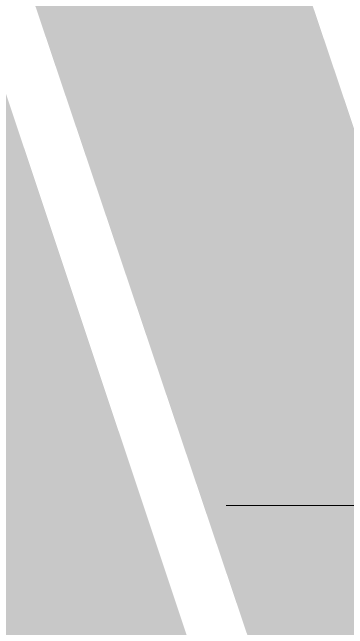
# Model space of a CAD drawing. Header units: feet. Extents: x 2175025 to 2179063, y 467811 to 470338.
# Drawn here: x 2176507.31 to 2176517.51, y 469511.6 to 469530.37 of the extents above; entities that cross this region are included whole.
import ezdxf

# ---------------------------------------------------------------- set-up
doc = ezdxf.new("R2010")
doc.units = ezdxf.units.FT
doc.header["$LTSCALE"] = 0.5
doc.header["$MEASUREMENT"] = 0
doc.linetypes.add('HIDDEN', pattern=[0.375, 0.25, -0.125])
for name, color, linetype in [('GRID', 254, 'HIDDEN'), ('LIMITS OF DISTURBANCE', 1, 'HIDDEN'), ('SILT FENCE', 200, 'CONTINUOUS')]:
    doc.layers.add(name, color=color, linetype=linetype)

msp = doc.modelspace()

# ---------------------------------------------------------------- linework, layer by layer
at = {"layer": 'GRID', "color": 252, "linetype": 'HIDDEN', "lineweight": 0, "ltscale": 115}
msp.add_line((2175090.689, 469515.351), (2178996.689, 469515.351), dxfattribs=at)
at = {"layer": 'LIMITS OF DISTURBANCE', "ltscale": 200, "const_width": 8}
msp.add_lwpolyline([(2176494.471, 469553.172), (2176511.971, 469500.69), (2176596.878, 469338.708), (2176620.57, 469319.955), (2176613.054, 469303.408), (2176629.866, 469256.625), (2176650.766, 469262.984), (2176650.463, 469295.35), (2176659.931, 469302.37), (2176749.2, 469241.253), (2176742.453, 469160.749), (2176801.941, 469156.978), (2176804.348, 469338.405), (2176822.497, 469379.224), (2176799.811, 469431.707), (2176797.219, 469466.695), (2176806.128, 469689.946)], dxfattribs=at)
at = {"layer": 'SILT FENCE', "ltscale": 100, "const_width": 8}
msp.add_lwpolyline([(2176636.625, 469266.294), (2176631.427, 469294.589), (2176629.116, 469302.095), (2176647.601, 469314.222), (2176606.01, 469345.981), (2176519.942, 469507.665), (2176502.024, 469560.869), (2176458.701, 469622.078), (2176429.819, 469661.344), (2176401.667, 469682.774)], dxfattribs=at)

doc.saveas('drawing.dxf')
